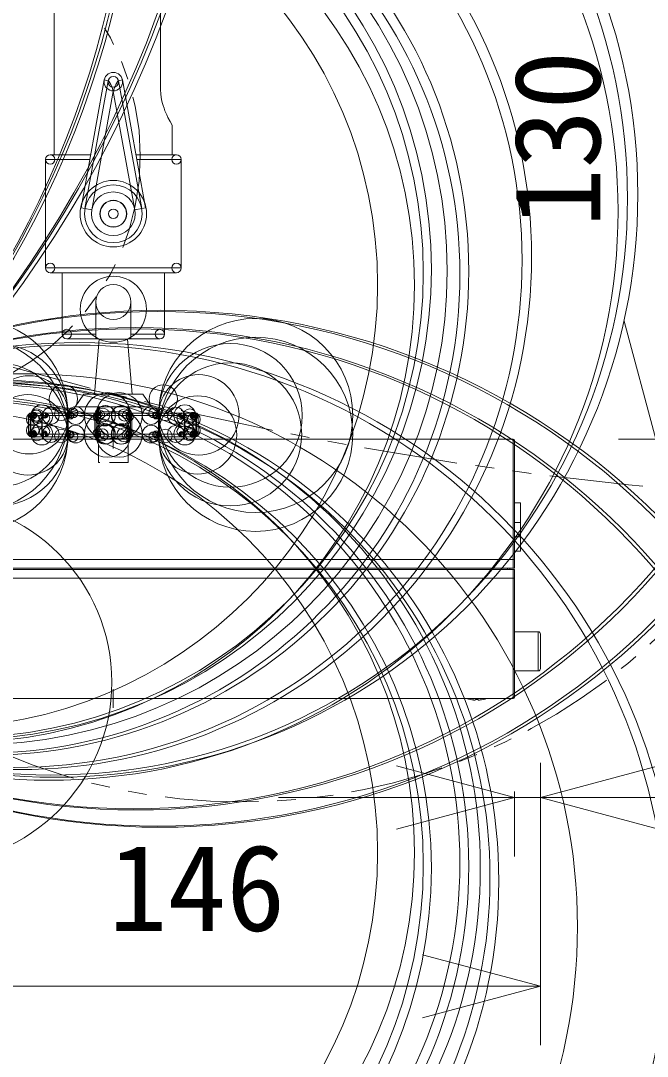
# Model space of a CAD drawing. Units: millimetres, scale not verified. Extents: x -63 to 108, y -56 to 175.
# Drawn here: x 11.56 to 24.84, y 11.14 to 33.09 of the extents above; entities that cross this region are included whole.
import ezdxf
from ezdxf.enums import TextEntityAlignment as Align

# ---------------------------------------------------------------- set-up
doc = ezdxf.new("R2010")
doc.units = ezdxf.units.MM
doc.header["$LTSCALE"] = 0.125
doc.linetypes.add('USER1', pattern=[4.7625, 3.175, -1.5875])
doc.linetypes.add('USER2', pattern=[31.75, 15.875, -3.175, 3.175, -3.175, 3.175, -3.175])
for name, color, linetype, lineweight in [('0-0_0', 7, 'Continuous', 20), ('0-5_SUNPO', 7, 'Continuous', 20), ('0-6_GAIKEI', 1, 'Continuous', 18)]:
    doc.layers.add(name, color=color, linetype=linetype, lineweight=lineweight)
doc.styles.add('ＭＳ ゴシック', font='')
doc.styles.get('ＭＳ ゴシック').set_extended_font_data('MS Gothic')

# ---------------------------------------------------------------- blocks, each defined once
blk = doc.blocks.new('_Open30')
at = {"layer": '0-0_0'}
blk.add_line((0, 0), (-1, 0), dxfattribs=at)
blk.add_lwpolyline([(-1, 0.26795), (0, 0), (-1, -0.26795)], dxfattribs=at)
blk = doc.blocks.new('D2')
at = {"layer": '0-5_SUNPO'}
for p, q in [((86.0245, 224.772), (90.7671, 224.772)), ((89.5171, 222.272), (89.5171, 214.222)), ((88.7249, 211.722), (90.7671, 211.722))]:
    blk.add_line(p, q, dxfattribs=at)
at = {"layer": '0-5_SUNPO', "xscale": 2.5, "yscale": 2.5}
for p, rotation in [((89.5171, 224.772), 90), ((89.5171, 211.722), 270)]:
    blk.add_blockref('_Open30', p, dxfattribs=dict(at, rotation=rotation))
at = {"layer": '0-5_SUNPO', "style": 'ＭＳ ゴシック'}
blk.add_text('130', height=1.833, rotation=90, dxfattribs=at).set_placement((88.8921, 216.211), align=Align.BOTTOM_LEFT)
blk = doc.blocks.new('D4')
at = {"layer": '0-5_SUNPO'}
for p, q in [((87.0745, 204.857), (87.0745, 202.872)), ((86.5245, 204.2517), (86.5245, 202.872)), ((84.0245, 204.122), (81.5245, 204.122)), ((86.5245, 204.122), (87.0745, 204.122)), ((89.5745, 204.122), (92.0745, 204.122))]:
    blk.add_line(p, q, dxfattribs=at)
at = {"layer": '0-5_SUNPO', "xscale": 2.5, "yscale": 2.5}
blk.add_blockref('_Open30', (86.5245, 204.122), dxfattribs=at)
at = {"layer": '0-5_SUNPO', "xscale": 2.5, "yscale": 2.5, "rotation": 180}
blk.add_blockref('_Open30', (87.0745, 204.122), dxfattribs=at)
at = {"layer": '0-5_SUNPO', "style": 'ＭＳ ゴシック', "width": 0.7}
blk.add_text('(5.5)', height=1.833, dxfattribs=at).set_placement((90.3436, 205.0008), align=Align.BOTTOM_LEFT)
blk = doc.blocks.new('D5')
at = {"layer": '0-5_SUNPO'}
for p, q in [((72.5245, 205.2518), (72.5245, 198.872)), ((87.0745, 204.857), (87.0745, 198.872)), ((75.0245, 200.122), (84.5745, 200.122))]:
    blk.add_line(p, q, dxfattribs=at)
at = {"layer": '0-5_SUNPO', "xscale": 2.5, "yscale": 2.5, "rotation": 180}
blk.add_blockref('_Open30', (72.5245, 200.122), dxfattribs=at)
at = {"layer": '0-5_SUNPO', "xscale": 2.5, "yscale": 2.5}
blk.add_blockref('_Open30', (87.0745, 200.122), dxfattribs=at)
at = {"layer": '0-5_SUNPO', "style": 'ＭＳ ゴシック'}
blk.add_text('146', height=1.833, dxfattribs=at).set_placement((77.9245, 200.747), align=Align.BOTTOM_LEFT)

msp = doc.modelspace()

# ---------------------------------------------------------------- linework, layer by layer
at = {"layer": '0-6_GAIKEI', "color": 7}
for p, q in [((12.2739, 35.1751), (12.2739, 30.2501)), ((14.5239, 31.6251), (14.5239, 33.7251)), ((14.7739, 30.8751), (14.7739, 30.2501)), ((12.0864, 30.1501), (12.0864, 27.8501)), ((12.1864, 30.2501), (13.0432, 30.2501)), ((14.0047, 30.2501), (14.8614, 30.2501)), ((14.9614, 30.1501), (14.9614, 27.8501)), ((12.1864, 27.7501), (14.8614, 27.7501)), ((12.4364, 27.7501), (12.4364, 26.4501)), ((14.6114, 27.7501), (14.6114, 26.4501)), ((12.5364, 26.3501), (13.2087, 26.3501)), ((13.8392, 26.3501), (14.5114, 26.3501)), ((21.9939, 24.2251), (8.1039, 24.2251)), ((22.0239, 21.4901), (22.0239, 24.1951)), ((22.0239, 18.7551), (22.0239, 21.4601)), ((21.9939, 18.7251), (8.1039, 18.7251))]:
    msp.add_line(p, q, dxfattribs=at)
at = {"layer": '0-6_GAIKEI'}
for p, q in [((12.8389, 29.1244), (13.3309, 31.8351)), ((13.6341, 31.8201), (13.717, 31.8351)), ((13.717, 31.8351), (14.209, 29.1244)), ((13.6341, 31.8201), (14.1261, 29.1094)), ((13.0688, 29.0827), (13.5239, 31.5904)), ((13.5239, 31.5904), (13.9791, 29.0827)), ((12.0864, 30.1501), (13.025, 30.1501)), ((14.0228, 30.1501), (14.9614, 30.1501)), ((12.9218, 29.1094), (12.8389, 29.1244)), ((12.9218, 29.1094), (13.0688, 29.0827)), ((14.1261, 29.1094), (13.9791, 29.0827)), ((14.1261, 29.1094), (14.209, 29.1244)), ((12.0864, 27.8501), (14.9614, 27.8501)), ((13.1539, 26.3501), (13.1539, 27.1301)), ((13.8939, 26.3501), (13.8939, 27.1301)), ((12.4364, 26.4501), (13.1539, 26.4501)), ((13.2239, 26.3426), (13.1239, 25.1751)), ((13.8239, 26.3426), (13.2239, 26.3426)), ((13.8239, 26.3426), (13.9239, 25.1751)), ((13.8939, 26.4501), (14.6114, 26.4501)), ((12.8989, 25.1751), (12.7134, 24.9051)), ((14.1489, 25.1751), (12.8989, 25.1751)), ((14.1489, 25.1751), (14.3345, 24.9051)), ((14.3345, 24.9051), (12.7134, 24.9051)), ((11.7239, 24.3251), (11.7239, 24.7251)), ((15.3239, 24.7251), (11.7239, 24.7251)), ((11.7618, 24.3251), (11.7618, 24.7251)), ((15.2739, 24.7751), (11.7739, 24.7751)), ((11.7763, 24.3251), (11.7763, 24.7251)), ((12.0102, 24.3251), (12.0102, 24.7251)), ((12.0183, 24.3251), (12.0183, 24.7251)), ((12.5375, 24.3251), (12.5375, 24.7251)), ((12.5662, 24.3251), (12.5662, 24.7251)), ((13.1308, 24.3251), (13.1308, 24.7251)), ((13.1569, 24.3251), (13.1569, 24.7251)), ((13.891, 24.7251), (13.891, 24.3251)), ((13.9171, 24.7251), (13.9171, 24.3251)), ((14.4817, 24.3251), (14.4817, 24.7251)), ((14.5104, 24.3251), (14.5104, 24.7251)), ((15.0296, 24.3251), (15.0296, 24.7251)), ((15.0377, 24.3251), (15.0377, 24.7251)), ((15.2716, 24.3251), (15.2716, 24.7251)), ((15.2861, 24.3251), (15.2861, 24.7251)), ((15.3239, 24.3251), (15.3239, 24.7251)), ((13.5239, 24.4251), (13.5239, 24.0251)), ((15.3239, 24.3251), (11.7239, 24.3251)), ((15.2739, 24.2751), (11.7739, 24.2751)), ((12.0239, 24.2751), (12.0239, 24.2251)), ((12.0239, 24.2251), (15.0239, 24.2251)), ((12.0588, 24.2751), (12.0601, 24.2751)), ((15.0239, 24.2751), (15.0239, 24.2251)), ((21.9939, 21.4901), (21.9939, 24.2251)), ((22.0239, 22.8751), (22.151, 22.8751)), ((22.151, 22.8751), (22.151, 21.8451)), ((22.0239, 22.4551), (22.1489, 22.4551)), ((22.1489, 22.4551), (22.1489, 22.1551)), ((22.0239, 22.1551), (22.1489, 22.1551)), ((22.0239, 21.8451), (22.151, 21.8451)), ((8.1039, 21.6751), (21.9939, 21.6751)), ((8.0739, 21.4901), (22.0239, 21.4901)), ((8.0739, 21.4601), (22.0239, 21.4601)), ((21.874, 21.4601), (21.8727, 21.4901)), ((21.9239, 21.4601), (21.9226, 21.4901)), ((21.9939, 18.7251), (21.9939, 21.4601)), ((21.9939, 21.2751), (8.1039, 21.2751)), ((22.0239, 20.1401), (22.5239, 20.1401)), ((22.5239, 19.3101), (22.5239, 20.1401)), ((22.5739, 19.3601), (22.5739, 20.0901)), ((22.0239, 19.3101), (22.5239, 19.3101)), ((13.5239, 18.9251), (13.5239, 18.5251)), ((21.089, 18.7037), (21.089, 18.7044)), ((21.1539, 18.6944), (21.1686, 18.6932)), ((21.1939, 18.6944), (21.1939, 18.7044)), ((21.2539, 18.6944), (21.2539, 18.7044)), ((21.2939, 18.6944), (21.2793, 18.6932)), ((21.3589, 18.7037), (21.3589, 18.7044))]:
    msp.add_line(p, q, dxfattribs=at)
at = {"layer": '0-6_GAIKEI', "linetype": 'USER1'}
for p, q in [((13.2114, 23.7251), (13.2114, 24.2251)), ((13.8364, 23.7251), (13.8364, 24.2251)), ((13.8364, 23.7251), (13.2114, 23.7251))]:
    msp.add_line(p, q, dxfattribs=at)
at = {"layer": '0-6_GAIKEI'}
for points in [[(12.9218, 29.1094), (13.4138, 31.8201), (13.3309, 31.8351)], [(13.5239, 31.5904), (13.5166, 31.6207), (13.4977, 31.6812), (13.4724, 31.7387), (13.4508, 31.7764), (13.4295, 31.8071), (13.4185, 31.8193), (13.416, 31.8207), (13.415, 31.8208), (13.4138, 31.8201)], [(13.5239, 31.5904), (13.5313, 31.6207), (13.5502, 31.6812), (13.5755, 31.7387), (13.5971, 31.7764), (13.6184, 31.8071), (13.6294, 31.8193), (13.6319, 31.8207), (13.6328, 31.8208), (13.6341, 31.8201)], [(21.1939, 18.6944), (21.1939, 18.6942), (21.1937, 18.694), (21.1934, 18.6938), (21.1925, 18.6935), (21.1903, 18.6931), (21.185, 18.6927), (21.1633, 18.6936), (21.1539, 18.6944)], [(21.2539, 18.6944), (21.254, 18.6942), (21.2542, 18.694), (21.2545, 18.6938), (21.2554, 18.6935), (21.2576, 18.6931), (21.2629, 18.6927), (21.2846, 18.6936), (21.2939, 18.6944)]]:
    msp.add_lwpolyline(points, dxfattribs=at)
at = {"layer": '0-6_GAIKEI', "color": 7}
msp.add_lwpolyline([(14.5239, 31.6251), (14.5272, 31.5447), (14.5366, 31.4654), (14.5516, 31.3881), (14.564, 31.3393), (14.578, 31.2919), (14.5975, 31.2347), (14.6185, 31.1801), (14.6561, 31.0943), (14.6813, 31.0425), (14.7277, 30.955), (14.7739, 30.8751)], dxfattribs=at)
at = {"layer": '0-6_GAIKEI', "linetype": 'USER2'}
for centre, radius in [((32.2154, 98.9409), 76.0771), ((16.2442, 29.3933), 12.8587), ((8.84, 30.2242), 5.255)]:
    msp.add_circle(centre, radius, dxfattribs=at)
at = {"layer": '0-6_GAIKEI'}
for centre, radius in [((-8.543, 41.7711), 24.5872), ((-8.3071, 41.6898), 24.4343), ((-8.3881, 41.5349), 24.2974), ((-6.3482, 38.2473), 20.4739), ((-6.3361, 38.1875), 20.3791), ((-6.2141, 37.9937), 20.1426), ((14.5144, 30.9365), 14.9398), ((14.465, 30.8885), 14.8664), ((13.9968, 30.9517), 14.5879), ((13.9477, 30.9042), 14.515), ((12.2822, 29.4101), 12.3535), ((12.196, 29.3245), 12.2214), ((12.1567, 29.0538), 12.0606), ((11.5182, 28.0848), 10.8662), ((11.4362, 28.0138), 10.7476), ((10.7964, 27.7795), 10.2578), ((10.3013, 27.8178), 9.9615), ((10.5527, 27.7867), 10.044), ((10.7215, 27.7117), 10.1454), ((10.2362, 27.749), 9.8548), ((10.2057, 27.4882), 9.6989), ((9.7265, 27.4902), 9.3969), ((13.5239, 31.8001), 0.1962), ((13.5239, 31.7954), 0.1129), ((13.5239, 29.0001), 0.705), ((13.5239, 29.0001), 0.612), ((13.5239, 29.0001), 0.4626), ((13.5239, 29.0001), 0.285), ((13.5239, 29.0001), 0.28), ((13.5239, 29.0001), 0.1), ((13.5239, 26.9751), 0.7), ((13.5239, 26.9751), 0.7), ((13.5239, 27.1301), 0.37), ((14.5144, 12.0137), 14.9398), ((14.465, 12.0617), 14.8664), ((10.5089, 24.7244), 2.0573), ((16.539, 24.7244), 2.0573), ((13.9968, 11.9985), 14.5879), ((13.9477, 12.0461), 14.515), ((10.5089, 24.3258), 2.0573), ((16.539, 24.3258), 2.0573), ((12.8066, 13.5913), 12.6782), ((12.7101, 13.6758), 12.5398), ((11.0496, 24.7271), 1.5166), ((16.0033, 24.7271), 1.5216), ((11.0446, 24.3231), 1.5216), ((15.9983, 24.3231), 1.5166), ((11.6396, 13.8891), 11.7189), ((10.9627, 15.1397), 10.3369), ((11.7376, 24.7381), 0.8285), ((15.3344, 24.7375), 0.8526), ((11.1033, 14.8545), 10.5879), ((10.7964, 15.1707), 10.2578), ((11.0295, 14.9259), 10.4747), ((10.7215, 15.2385), 10.1454), ((12.4661, 25.0751), 0.3), ((14.5818, 25.0751), 0.3), ((10.3013, 15.1325), 9.9615), ((10.2362, 15.2012), 9.8548), ((10.2057, 15.4621), 9.6989), ((11.7135, 24.3127), 0.8526), ((13.4021, 24.7213), 0.4889), ((13.6458, 24.7213), 0.4889), ((15.3103, 24.3121), 0.8285), ((9.7265, 15.46), 9.3969), ((11.9057, 24.7188), 0.1441), ((12.009, 24.7179), 0.2327), ((11.8925, 24.7231), 0.1162), ((12.1972, 24.7184), 0.179), ((12.422, 24.7607), 0.1438), ((12.7245, 24.7212), 0.187), ((12.6146, 24.7268), 0.077), ((12.6702, 24.7766), 0.1049), ((13.4021, 24.3289), 0.4889), ((13.3474, 24.718), 0.2167), ((13.3631, 24.7268), 0.2062), ((13.6458, 24.3289), 0.4889), ((13.303, 24.733), 0.1458), ((13.2489, 24.7422), 0.0909), ((13.2237, 24.7481), 0.065), ((13.7005, 24.718), 0.2167), ((13.6893, 24.727), 0.2017), ((13.762, 24.7355), 0.1285), ((13.8051, 24.7435), 0.0846), ((14.3234, 24.7212), 0.187), ((14.3777, 24.7766), 0.1049), ((14.4333, 24.7268), 0.077), ((14.6259, 24.7607), 0.1438), ((14.8507, 24.7184), 0.179), ((15.0389, 24.7179), 0.2327), ((15.1422, 24.7188), 0.1441), ((11.8167, 24.6424), 0.1329), ((11.7739, 24.7251), 0.05), ((11.8152, 24.7072), 0.068), ((11.8101, 24.7255), 0.0495), ((11.8114, 24.7257), 0.0495), ((11.8066, 24.7267), 0.0446), ((11.8096, 24.7311), 0.0439), ((11.8397, 24.7266), 0.0632), ((11.8341, 24.7288), 0.0572), ((11.8212, 24.7365), 0.0423), ((11.8135, 24.7446), 0.0311), ((11.8108, 24.7471), 0.0279), ((11.8096, 24.7539), 0.021), ((12.0661, 24.6661), 0.1092), ((12.0602, 24.7251), 0.05), ((12.0778, 24.7259), 0.0594), ((12.0741, 24.7259), 0.0557), ((12.0603, 24.7334), 0.0416), ((12.0697, 24.7279), 0.0509), ((12.0623, 24.7348), 0.0408), ((12.0588, 24.7441), 0.0308), ((12.5682, 24.7357), 0.0395), ((12.6102, 24.7283), 0.0724), ((12.5517, 24.7711), 0.0138), ((12.5932, 24.7343), 0.0544), ((12.5776, 24.7436), 0.0362), ((12.569, 24.7519), 0.0243), ((12.5641, 24.7607), 0.0142), ((12.5582, 24.7726), 0.00717), ((13.1719, 24.6978), 0.0775), ((13.1922, 24.7264), 0.0613), ((13.178, 24.7337), 0.0453), ((13.1672, 24.7431), 0.0319), ((13.1699, 24.7419), 0.0338), ((13.1658, 24.7515), 0.0234), ((13.1711, 24.7634), 0.0123), ((13.2027, 24.754), 0.0432), ((13.185, 24.7605), 0.0244), ((13.1753, 24.766), 0.0133), ((13.1686, 24.7702), 0.00536), ((13.1679, 24.7704), 0.00469), ((13.1671, 24.7715), 0.00339), ((13.8552, 24.7263), 0.0618), ((13.8418, 24.7529), 0.0468), ((13.876, 24.6978), 0.0775), ((13.8686, 24.7327), 0.047), ((13.8794, 24.7323), 0.0428), ((13.8623, 24.7602), 0.025), ((13.8777, 24.7415), 0.0343), ((13.882, 24.7514), 0.0235), ((13.8768, 24.7634), 0.0123), ((13.8792, 24.7687), 0.00653), ((13.8793, 24.7702), 0.00536), ((13.8807, 24.7714), 0.00347), ((14.4442, 24.73), 0.0657), ((14.4633, 24.7389), 0.0446), ((14.4797, 24.7357), 0.0395), ((14.4739, 24.7467), 0.0315), ((14.4793, 24.7524), 0.0236), ((14.4838, 24.7607), 0.0142), ((14.4962, 24.7711), 0.0138), ((14.4896, 24.7726), 0.00704), ((14.9818, 24.6661), 0.1092), ((14.9768, 24.7266), 0.0526), ((14.9857, 24.7147), 0.0604), ((14.9779, 24.7277), 0.0513), ((14.9877, 24.7251), 0.05), ((14.9857, 24.7349), 0.0406), ((14.9892, 24.7446), 0.0303), ((15.2312, 24.6424), 0.1329), ((15.2089, 24.7266), 0.0626), ((15.2122, 24.7281), 0.059), ((15.2356, 24.7029), 0.0722), ((15.2327, 24.7072), 0.068), ((15.2323, 24.7256), 0.0537), ((15.2261, 24.736), 0.043), ((15.2364, 24.7256), 0.0496), ((15.2359, 24.7376), 0.0375), ((15.2391, 24.7348), 0.0401), ((15.2343, 24.7445), 0.0313), ((15.2383, 24.7538), 0.0211), ((15.2739, 24.7251), 0.05), ((11.8167, 24.4078), 0.1329), ((11.7739, 24.3251), 0.05), ((11.8123, 24.3473), 0.0722), ((11.8152, 24.343), 0.068), ((11.9057, 24.3314), 0.1441), ((11.8156, 24.3246), 0.0537), ((11.8115, 24.3246), 0.0496), ((12.009, 24.3323), 0.2327), ((11.839, 24.3236), 0.0626), ((11.8357, 24.3221), 0.059), ((12.0661, 24.3842), 0.1092), ((12.0622, 24.3355), 0.0604), ((12.0602, 24.3251), 0.05), ((12.1972, 24.3318), 0.179), ((12.0711, 24.3237), 0.0526), ((12.07, 24.3225), 0.0513), ((12.422, 24.2895), 0.1438), ((12.7245, 24.329), 0.187), ((12.6146, 24.3234), 0.077), ((12.6037, 24.3202), 0.0657), ((12.6702, 24.2736), 0.1049), ((13.1719, 24.3524), 0.0775), ((13.3474, 24.3322), 0.2167), ((13.1927, 24.3239), 0.0618), ((13.1793, 24.3175), 0.047), ((13.3586, 24.3232), 0.2017), ((13.2859, 24.3147), 0.1285), ((13.2428, 24.3067), 0.0846), ((13.6848, 24.3234), 0.2062), ((13.7005, 24.3322), 0.2167), ((13.7449, 24.3173), 0.1458), ((13.799, 24.308), 0.0909), ((13.8242, 24.3021), 0.065), ((13.8557, 24.3238), 0.0613), ((13.876, 24.3524), 0.0775), ((14.3234, 24.329), 0.187), ((14.3777, 24.2736), 0.1049), ((14.4333, 24.3234), 0.077), ((14.4377, 24.322), 0.0724), ((14.4547, 24.3159), 0.0544), ((14.6259, 24.2895), 0.1438), ((14.8507, 24.3318), 0.179), ((15.0389, 24.3323), 0.2327), ((14.9818, 24.3842), 0.1092), ((14.9701, 24.3243), 0.0594), ((14.9738, 24.3244), 0.0557), ((14.9782, 24.3223), 0.0509), ((14.9877, 24.3251), 0.05), ((15.1422, 24.3314), 0.1441), ((15.1554, 24.3271), 0.1162), ((15.2312, 24.4078), 0.1329), ((15.2082, 24.3236), 0.0632), ((15.2138, 24.3214), 0.0572), ((15.2327, 24.343), 0.068), ((15.2365, 24.3245), 0.0495), ((15.2378, 24.3247), 0.0495), ((15.2413, 24.3235), 0.0446), ((15.2739, 24.3251), 0.05), ((11.8088, 24.3154), 0.0401), ((11.812, 24.3126), 0.0375), ((11.8218, 24.3142), 0.043), ((11.8136, 24.3057), 0.0313), ((11.8096, 24.2964), 0.0211), ((12.0622, 24.3153), 0.0406), ((12.0587, 24.3056), 0.0303), ((12.5682, 24.3145), 0.0395), ((12.5517, 24.2791), 0.0138), ((12.5846, 24.3113), 0.0446), ((12.574, 24.3035), 0.0315), ((12.5686, 24.2978), 0.0236), ((12.5641, 24.2895), 0.0142), ((12.5583, 24.2776), 0.00704), ((13.1685, 24.3179), 0.0428), ((13.1702, 24.3087), 0.0343), ((13.1659, 24.2988), 0.0235), ((13.1711, 24.2868), 0.0123), ((13.2061, 24.2973), 0.0468), ((13.1856, 24.29), 0.025), ((13.1687, 24.2815), 0.00653), ((13.1686, 24.28), 0.00536), ((13.1672, 24.2788), 0.00347), ((13.8452, 24.2962), 0.0432), ((13.8699, 24.3165), 0.0453), ((13.8629, 24.2897), 0.0244), ((13.878, 24.3083), 0.0338), ((13.8807, 24.3071), 0.0319), ((13.882, 24.2987), 0.0234), ((13.8726, 24.2842), 0.0133), ((13.8768, 24.2868), 0.0123), ((13.8793, 24.28), 0.00536), ((13.88, 24.2798), 0.00469), ((13.8808, 24.2787), 0.00339), ((14.4703, 24.3066), 0.0362), ((14.4797, 24.3145), 0.0395), ((14.4789, 24.2983), 0.0243), ((14.4838, 24.2895), 0.0142), ((14.4962, 24.2791), 0.0138), ((14.4897, 24.2777), 0.00717), ((14.9856, 24.3154), 0.0408), ((14.9876, 24.3168), 0.0416), ((14.9891, 24.3061), 0.0308), ((15.2267, 24.3137), 0.0423), ((15.2383, 24.3191), 0.0439), ((15.2344, 24.3056), 0.0311), ((15.2371, 24.3032), 0.0279), ((15.2383, 24.2963), 0.021), ((9.6342, 19.0738), 3.8571)]:
    msp.add_circle(centre, radius, dxfattribs=at)
at = {"layer": '0-6_GAIKEI', "color": 7}
for centre in [(12.1864, 30.1501), (14.8614, 30.1501), (12.1864, 27.8501), (14.8614, 27.8501), (12.5364, 26.4501), (14.5114, 26.4501)]:
    msp.add_circle(centre, 0.1, dxfattribs=at)
for centre, start, end in [((21.9939, 24.1951), 0, 90), ((21.9939, 18.7551), 270, 0)]:
    msp.add_arc(centre, 0.03, start, end, dxfattribs=at)
at = {"layer": '0-6_GAIKEI'}
for centre, radius, start, end in [((22.5239, 20.0901), 0.05, 0, 90), ((22.5239, 19.3601), 0.05, 270, 0), ((21.2239, 19.365), 0.6749, 251.46794, 258.46233), ((21.2239, 19.3651), 0.6743, 258.45041, 264.04101), ((21.224, 19.3651), 0.6743, 258.45065, 264.04084), ((21.1837, 18.7469), 0.0543, 267.58095, 279.05344), ((21.2239, 19.3649), 0.6612, 267.39957, 272.60043), ((21.2642, 18.747), 0.0543, 260.94376, 272.42637), ((21.2239, 19.3651), 0.6743, 275.95899, 281.54958), ((21.2239, 19.365), 0.6749, 281.53767, 288.53206)]:
    msp.add_arc(centre, radius, start, end, dxfattribs=at)
for centre, major_axis, start_param, end_param in [((21.9939, 21.6738), (0.03, 0), 0, 1.5707963), ((21.9939, 21.2764), (-0.03, 0), 1.5707963, 3.1415927)]:
    msp.add_ellipse(centre, major_axis=major_axis, ratio=0.043619, start_param=start_param, end_param=end_param, dxfattribs=at)

# ---------------------------------------------------------------- block references
at = {"layer": '0-5_SUNPO'}
for name in ['D2', 'D4', 'D5']:
    msp.add_blockref(name, (-64.5005, -187.4969), dxfattribs=at)

doc.saveas('drawing.dxf')
